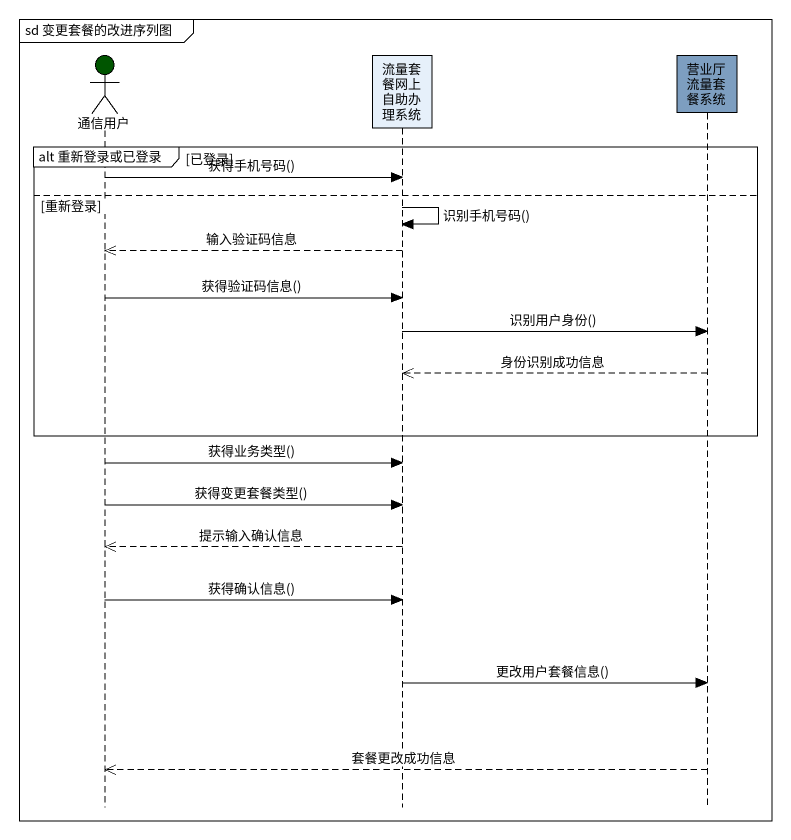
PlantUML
@startuml
mainframe sd 变更套餐的改进序列图
hide footbox
actor 通信用户 #005500
participant 流量套餐网上自助办理系统
participant 营业厅流量套餐系统 #7D9EC0

group alt 重新登录或已登录 [已登录]
  通信用户 -> 流量套餐网上自助办理系统 : 获得手机号码()
else 重新登录
  流量套餐网上自助办理系统 -> 流量套餐网上自助办理系统 : 识别手机号码()
  流量套餐网上自助办理系统 -->> 通信用户 : 输入验证码信息
  通信用户 -> 流量套餐网上自助办理系统 : 获得验证码信息()
  流量套餐网上自助办理系统 -> 营业厅流量套餐系统 : 识别用户身份()
  营业厅流量套餐系统 -->> 流量套餐网上自助办理系统 : 身份识别成功信息
end
通信用户 -> 流量套餐网上自助办理系统 : 获得业务类型()
通信用户 -> 流量套餐网上自助办理系统 : 获得变更套餐类型()
流量套餐网上自助办理系统 -->> 通信用户 : 提示输入确认信息
通信用户 -> 流量套餐网上自助办理系统 : 获得确认信息()
流量套餐网上自助办理系统 -> 营业厅流量套餐系统 : 更改用户套餐信息()
营业厅流量套餐系统 -->> 通信用户 : 套餐更改成功信息
@enduml
